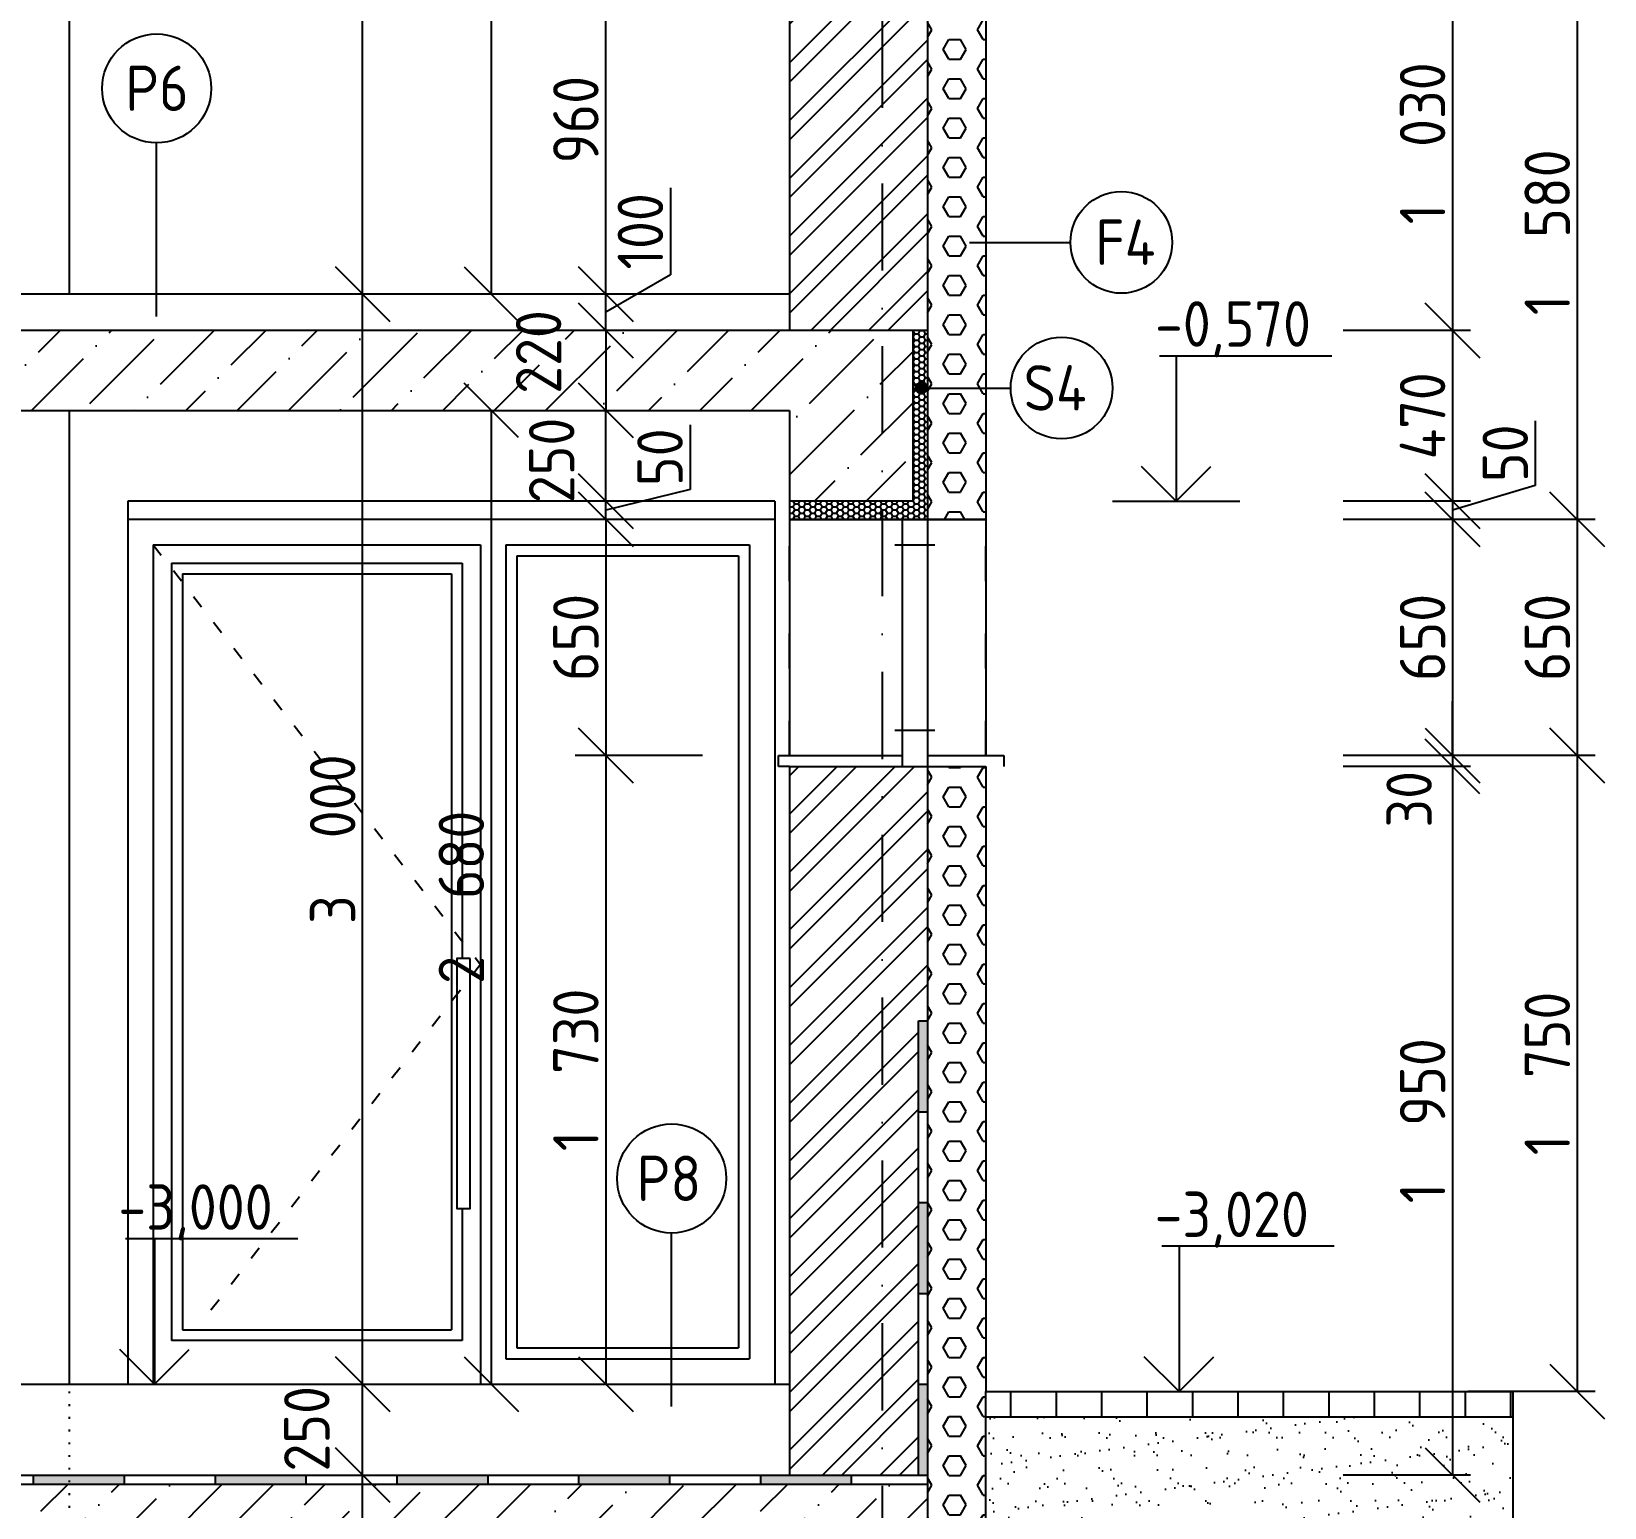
# Model space of a CAD drawing. Extents: x 3792242 to 5145247, y -1546315 to -1031918.
# Drawn here: x 4040007 to 4044334, y -1505470 to -1501407 of the extents above; entities that cross this region are included whole.
import ezdxf

# ---------------------------------------------------------------- set-up
doc = ezdxf.new("R2010")
doc.units = 0
doc.header["$MEASUREMENT"] = 0
for name, pattern in [('ACAD_ISO03W100', [30, 12, -18]), ('ACAD_ISO07W100', [3.5, 0.5, -3]), ('BODKOCIARKOVANA_3', [5.6, 3, -1.3, 0, -1.3])]:
    doc.linetypes.add(name, pattern=pattern)
doc.layers.get('0').update_dxf_attribs({"linetype": 'CONTINUOUS'})
doc.layers.get('Defpoints').update_dxf_attribs({"color": 61, "linetype": 'CONTINUOUS'})
for name, color, linetype in [('KÓTY', 4, 'CONTINUOUS'), ('MÚRY', 1, 'CONTINUOUS'), ('OKNÁ', 143, 'CONTINUOUS'), ('osi', 253, 'CONTINUOUS'), ('POZEMOK', 7, 'CONTINUOUS'), ('TENKÁ', 7, 'CONTINUOUS'), ('ŠRAFY', 82, 'CONTINUOUS'), ('šrafy-múry', 8, 'CONTINUOUS')]:
    doc.layers.add(name, color=color, linetype=linetype)
doc.styles.add('STYLE1', font='isocp.shx')
doc.dimstyles.new('STANDARD-50', dxfattribs={"dimtxt": 125, "dimasz": 150, "dimexe": 10, "dimexo": 200, "dimgap": 20, "dimtad": 1, "dimdsep": 46, "dimlunit": 6, "dimtxsty": 'STYLE1', "dimblk1": 'OBLIQUE', "dimblk2": 'OBLIQUE', "dimsah": 1, "dimcen": 2.5, "dimse1": 1, "dimse2": 1, "dimadec": 0, "dimazin": 0, "dimtfac": 1, "dimtmove": 1, "dimatfit": 3, "dimldrblk": 'OBLIQUE', "dimfxl": 1, "dimtolj": 1, "dimtzin": 0, "dimarcsym": 0})
pattern_1 = [(45, (-1113810.46, 33513.66), (-79.549513, 79.549513), []), (45, (-1113757.42, 33513.66), (-79.549513, 79.549513), [])]
pattern_2 = [(0, (-419312.956, 15630.16), (0, 54.12658774), [31.25, -62.5]), (120, (-419312.956, 15630.16), (-46.875, -27.06329387), [31.25, -62.5]), (60, (-419281.706, 15630.16), (-46.875, 27.06329387), [31.25, -62.5])]

# ---------------------------------------------------------------- blocks, each defined once
blk = doc.blocks.new('_OBLIQUE')
at = {"color": 0, "linetype": 'ByBlock'}
blk.add_line((-0.5, -0.5), (0.5, 0.5), dxfattribs=at)
blk = doc.blocks.new('*D39902')
at = {"layer": 'Defpoints', "color": 0}
for p in [(4041587, -1501170.1), (4042092, -1501170.1), (4042092, -1502130.1)]:
    blk.add_point(p, dxfattribs=at)
at = {"layer": 'KÓTY', "color": 0, "lineweight": -2, "ltscale": 0.25}
blk.add_line((4041587, -1502130.1), (4041587, -1501170.1), dxfattribs=at)
at = {"layer": 'KÓTY', "color": 0, "linetype": 'ByBlock', "lineweight": -2, "xscale": 150, "yscale": 150, "zscale": 150}
for p, rotation in [((4041587, -1501170.1), 90), ((4041587, -1502130.1), 270)]:
    blk.add_blockref('_OBLIQUE', p, dxfattribs=dict(at, rotation=rotation))
at = {"layer": 'KÓTY', "color": 0, "insert": (4041504.5, -1501650.1), "char_height": 125, "attachment_point": 5, "rotation": 90, "style": 'STYLE1'}
blk.add_mtext('\\A1;960', dxfattribs=at)
blk = doc.blocks.new('*D39904')
at = {"layer": 'Defpoints', "color": 0}
for p in [(4040918, -1499130.1), (4040918, -1499130.1), (4040918, -1502130.1)]:
    blk.add_point(p, dxfattribs=at)
at = {"layer": 'KÓTY', "color": 0, "lineweight": -2, "ltscale": 0.25}
blk.add_line((4040918, -1502130.1), (4040918, -1499130.1), dxfattribs=at)
at = {"layer": 'KÓTY', "color": 0, "linetype": 'ByBlock', "lineweight": -2, "xscale": 150, "yscale": 150, "zscale": 150}
for p, rotation in [((4040918, -1499130.1), 90), ((4040918, -1502130.1), 270)]:
    blk.add_blockref('_OBLIQUE', p, dxfattribs=dict(at, rotation=rotation))
at = {"layer": 'KÓTY', "color": 0, "insert": (4040835.5, -1500630.1), "char_height": 125, "attachment_point": 5, "rotation": 90, "style": 'STYLE1'}
blk.add_mtext('\\A1;3ﾠ000', dxfattribs=at)
blk = doc.blocks.new('*D39905')
at = {"layer": 'Defpoints', "color": 0}
for p in [(4041272, -1499450.1), (4041272, -1499450.1), (4041272, -1502130.1)]:
    blk.add_point(p, dxfattribs=at)
at = {"layer": 'KÓTY', "color": 0, "lineweight": -2, "ltscale": 0.25}
blk.add_line((4041272, -1502130.1), (4041272, -1499450.1), dxfattribs=at)
at = {"layer": 'KÓTY', "color": 0, "linetype": 'ByBlock', "lineweight": -2, "xscale": 150, "yscale": 150, "zscale": 150}
for p, rotation in [((4041272, -1499450.1), 90), ((4041272, -1502130.1), 270)]:
    blk.add_blockref('_OBLIQUE', p, dxfattribs=dict(at, rotation=rotation))
at = {"layer": 'KÓTY', "color": 0, "insert": (4041189.5, -1500790.1), "char_height": 125, "attachment_point": 5, "rotation": 90, "style": 'STYLE1'}
blk.add_mtext('\\A1;2ﾠ680', dxfattribs=at)
blk = doc.blocks.new('*D39906')
at = {"layer": 'Defpoints', "color": 0}
for p in [(4041587, -1502700.1), (4042092, -1502700.1), (4042092, -1502750.1)]:
    blk.add_point(p, dxfattribs=at)
at = {"layer": 'KÓTY', "color": 0, "lineweight": -2, "ltscale": 0.25}
for p, q in [((4041818.5, -1502490.2), (4041818.5, -1502667.8)), ((4041818.5, -1502667.8), (4041587, -1502725.1)), ((4041587, -1502750.1), (4041587, -1502700.1))]:
    blk.add_line(p, q, dxfattribs=at)
at = {"layer": 'KÓTY', "color": 0, "linetype": 'ByBlock', "lineweight": -2, "xscale": 150, "yscale": 150, "zscale": 150}
for p, rotation in [((4041587, -1502700.1), 90), ((4041587, -1502750.1), 270)]:
    blk.add_blockref('_OBLIQUE', p, dxfattribs=dict(at, rotation=rotation))
at = {"layer": 'KÓTY', "color": 0, "insert": (4041736, -1502579), "char_height": 125, "attachment_point": 5, "rotation": 90, "style": 'STYLE1'}
blk.add_mtext('\\A1;50', dxfattribs=at)
blk = doc.blocks.new('*D39907')
at = {"layer": 'Defpoints', "color": 0}
for p in [(4041587, -1502450.1), (4042092, -1502450.1), (4042092, -1502700.1)]:
    blk.add_point(p, dxfattribs=at)
at = {"layer": 'KÓTY', "color": 0, "lineweight": -2, "ltscale": 0.25}
blk.add_line((4041587, -1502700.1), (4041587, -1502450.1), dxfattribs=at)
at = {"layer": 'KÓTY', "color": 0, "linetype": 'ByBlock', "lineweight": -2, "xscale": 150, "yscale": 150, "zscale": 150}
for p, rotation in [((4041587, -1502450.1), 90), ((4041587, -1502700.1), 270)]:
    blk.add_blockref('_OBLIQUE', p, dxfattribs=dict(at, rotation=rotation))
at = {"layer": 'KÓTY', "color": 0, "insert": (4041438, -1502587.8), "char_height": 125, "attachment_point": 5, "rotation": 90, "style": 'STYLE1'}
blk.add_mtext('\\A1;250', dxfattribs=at)
blk = doc.blocks.new('*D39910')
at = {"layer": 'Defpoints', "color": 0}
for p in [(4040918, -1502130.1), (4040918, -1502130.1), (4040918, -1505130.1)]:
    blk.add_point(p, dxfattribs=at)
at = {"layer": 'KÓTY', "color": 0, "lineweight": -2, "ltscale": 0.25}
blk.add_line((4040918, -1505130.1), (4040918, -1502130.1), dxfattribs=at)
at = {"layer": 'KÓTY', "color": 0, "linetype": 'ByBlock', "lineweight": -2, "xscale": 150, "yscale": 150, "zscale": 150}
for p, rotation in [((4040918, -1502130.1), 90), ((4040918, -1505130.1), 270)]:
    blk.add_blockref('_OBLIQUE', p, dxfattribs=dict(at, rotation=rotation))
at = {"layer": 'KÓTY', "color": 0, "insert": (4040835.5, -1503630.1), "char_height": 125, "attachment_point": 5, "rotation": 90, "style": 'STYLE1'}
blk.add_mtext('\\A1;3ﾠ000', dxfattribs=at)
blk = doc.blocks.new('*D39911')
at = {"layer": 'Defpoints', "color": 0}
for p in [(4041272, -1502450.1), (4041272, -1502450.1), (4041272, -1505130.1)]:
    blk.add_point(p, dxfattribs=at)
at = {"layer": 'KÓTY', "color": 0, "lineweight": -2, "ltscale": 0.25}
blk.add_line((4041272, -1505130.1), (4041272, -1502450.1), dxfattribs=at)
at = {"layer": 'KÓTY', "color": 0, "linetype": 'ByBlock', "lineweight": -2, "xscale": 150, "yscale": 150, "zscale": 150}
for p, rotation in [((4041272, -1502450.1), 90), ((4041272, -1505130.1), 270)]:
    blk.add_blockref('_OBLIQUE', p, dxfattribs=dict(at, rotation=rotation))
at = {"layer": 'KÓTY', "color": 0, "insert": (4041189.5, -1503790.1), "char_height": 125, "attachment_point": 5, "rotation": 90, "style": 'STYLE1'}
blk.add_mtext('\\A1;2ﾠ680', dxfattribs=at)
blk = doc.blocks.new('*D39914')
at = {"layer": 'Defpoints', "color": 0}
for p in [(4041587, -1502130.1), (4042092, -1502130.1), (4042092, -1502230.1)]:
    blk.add_point(p, dxfattribs=at)
at = {"layer": 'KÓTY', "color": 0, "lineweight": -2, "ltscale": 0.25}
for p, q in [((4041764.5, -1501837.2), (4041764.5, -1502077.3)), ((4041764.5, -1502077.3), (4041587, -1502180.1)), ((4041587, -1502230.1), (4041587, -1502130.1))]:
    blk.add_line(p, q, dxfattribs=at)
at = {"layer": 'KÓTY', "color": 0, "linetype": 'ByBlock', "lineweight": -2, "xscale": 150, "yscale": 150, "zscale": 150}
for p, rotation in [((4041587, -1502130.1), 90), ((4041587, -1502230.1), 270)]:
    blk.add_blockref('_OBLIQUE', p, dxfattribs=dict(at, rotation=rotation))
at = {"layer": 'KÓTY', "color": 0, "insert": (4041682, -1501957.3), "char_height": 125, "attachment_point": 5, "rotation": 90, "style": 'STYLE1'}
blk.add_mtext('\\A1;100', dxfattribs=at)
blk = doc.blocks.new('*D39915')
at = {"layer": 'Defpoints', "color": 0}
for p in [(4042092, -1502230.1), (4041587, -1502450.1), (4042092, -1502450.1)]:
    blk.add_point(p, dxfattribs=at)
at = {"layer": 'KÓTY', "color": 0, "lineweight": -2, "ltscale": 0.25}
blk.add_line((4041587, -1502230.1), (4041587, -1502450.1), dxfattribs=at)
at = {"layer": 'KÓTY', "color": 0, "linetype": 'ByBlock', "lineweight": -2, "xscale": 150, "yscale": 150, "zscale": 150}
for p, rotation in [((4041587, -1502230.1), 90), ((4041587, -1502450.1), 270)]:
    blk.add_blockref('_OBLIQUE', p, dxfattribs=dict(at, rotation=rotation))
at = {"layer": 'KÓTY', "color": 0, "insert": (4041402, -1502289.4), "char_height": 125, "attachment_point": 5, "rotation": 90, "style": 'STYLE1'}
blk.add_mtext('\\A1;220', dxfattribs=at)
blk = doc.blocks.new('*D39918')
at = {"layer": 'Defpoints', "color": 0}
for p in [(4040918, -1505380.1), (4040918, -1505380.1), (4040918, -1505580.1)]:
    blk.add_point(p, dxfattribs=at)
at = {"layer": 'KÓTY', "color": 0, "lineweight": -2, "ltscale": 0.25}
blk.add_line((4040918, -1505580.1), (4040918, -1505380.1), dxfattribs=at)
at = {"layer": 'KÓTY', "color": 0, "linetype": 'ByBlock', "lineweight": -2, "xscale": 150, "yscale": 150, "zscale": 150}
for p, rotation in [((4040918, -1505380.1), 90), ((4040918, -1505580.1), 270)]:
    blk.add_blockref('_OBLIQUE', p, dxfattribs=dict(at, rotation=rotation))
at = {"layer": 'KÓTY', "color": 0, "insert": (4040812, -1505716.8), "char_height": 125, "attachment_point": 5, "rotation": 90, "style": 'STYLE1'}
blk.add_mtext('\\A1;200', dxfattribs=at)
blk = doc.blocks.new('*D39919')
at = {"layer": 'Defpoints', "color": 0}
for p in [(4040918, -1505130.1), (4040918, -1505130.1), (4040918, -1505380.1)]:
    blk.add_point(p, dxfattribs=at)
at = {"layer": 'KÓTY', "color": 0, "lineweight": -2, "ltscale": 0.25}
blk.add_line((4040918, -1505380.1), (4040918, -1505130.1), dxfattribs=at)
at = {"layer": 'KÓTY', "color": 0, "linetype": 'ByBlock', "lineweight": -2, "xscale": 150, "yscale": 150, "zscale": 150}
for p, rotation in [((4040918, -1505130.1), 90), ((4040918, -1505380.1), 270)]:
    blk.add_blockref('_OBLIQUE', p, dxfattribs=dict(at, rotation=rotation))
at = {"layer": 'KÓTY', "color": 0, "insert": (4040764.5, -1505252.8), "char_height": 125, "attachment_point": 5, "rotation": 90, "style": 'STYLE1'}
blk.add_mtext('\\A1;250', dxfattribs=at)
blk = doc.blocks.new('*D45310')
at = {"layer": 'Defpoints', "color": 0}
for p in [(4042092, -1503400.1), (4041587, -1505130.1), (4042092, -1505130.1)]:
    blk.add_point(p, dxfattribs=at)
at = {"layer": 'KÓTY', "color": 0, "lineweight": -2, "ltscale": 0.25}
blk.add_line((4041587, -1503400.1), (4041587, -1505130.1), dxfattribs=at)
at = {"layer": 'KÓTY', "color": 0, "linetype": 'ByBlock', "lineweight": -2, "xscale": 150, "yscale": 150, "zscale": 150}
for p, rotation in [((4041587, -1503400.1), 90), ((4041587, -1505130.1), 270)]:
    blk.add_blockref('_OBLIQUE', p, dxfattribs=dict(at, rotation=rotation))
at = {"layer": 'KÓTY', "color": 0, "insert": (4041504.5, -1504265.1), "char_height": 125, "attachment_point": 5, "rotation": 90, "style": 'STYLE1'}
blk.add_mtext('\\A1;1ﾠ730', dxfattribs=at)
blk = doc.blocks.new('*D45311')
at = {"layer": 'Defpoints', "color": 0}
for p in [(4042092, -1502750.1), (4041587, -1503400.1), (4042092, -1503400.1)]:
    blk.add_point(p, dxfattribs=at)
at = {"layer": 'KÓTY', "color": 0, "lineweight": -2, "ltscale": 0.25}
blk.add_line((4041587, -1502750.1), (4041587, -1503400.1), dxfattribs=at)
at = {"layer": 'KÓTY', "color": 0, "linetype": 'ByBlock', "lineweight": -2, "xscale": 150, "yscale": 150, "zscale": 150}
for p, rotation in [((4041587, -1502750.1), 90), ((4041587, -1503400.1), 270)]:
    blk.add_blockref('_OBLIQUE', p, dxfattribs=dict(at, rotation=rotation))
at = {"layer": 'KÓTY', "color": 0, "insert": (4041504.5, -1503075.1), "char_height": 125, "attachment_point": 5, "rotation": 90, "style": 'STYLE1'}
blk.add_mtext('\\A1;650', dxfattribs=at)
blk = doc.blocks.new('*D50016')
at = {"layer": 'Defpoints', "color": 0}
for p in [(4041196, -1501200.1), (4041196, -1502230.1), (4043916, -1502230.1)]:
    blk.add_point(p, dxfattribs=at)
at = {"layer": 'KÓTY', "color": 0, "lineweight": -2, "ltscale": 0.25}
blk.add_line((4043916, -1501200.1), (4043916, -1502230.1), dxfattribs=at)
at = {"layer": 'KÓTY', "color": 0, "linetype": 'ByBlock', "lineweight": -2, "xscale": 150, "yscale": 150, "zscale": 150}
for p, rotation in [((4043916, -1501200.1), 90), ((4043916, -1502230.1), 270)]:
    blk.add_blockref('_OBLIQUE', p, dxfattribs=dict(at, rotation=rotation))
at = {"layer": 'KÓTY', "color": 0, "insert": (4043833.5, -1501715.1), "char_height": 125, "attachment_point": 5, "rotation": 90, "style": 'STYLE1'}
blk.add_mtext('\\A1;1ﾠ030', dxfattribs=at)
blk = doc.blocks.new('*D50027')
at = {"layer": 'Defpoints', "color": 0}
for p in [(4042092, -1502230.1), (4042092, -1502700.1), (4043916, -1502700.1)]:
    blk.add_point(p, dxfattribs=at)
at = {"layer": 'KÓTY', "color": 0, "lineweight": -2, "ltscale": 0.25}
blk.add_line((4043916, -1502230.1), (4043916, -1502700.1), dxfattribs=at)
at = {"layer": 'KÓTY', "color": 0, "linetype": 'ByBlock', "lineweight": -2, "xscale": 150, "yscale": 150, "zscale": 150}
for p, rotation in [((4043916, -1502230.1), 90), ((4043916, -1502700.1), 270)]:
    blk.add_blockref('_OBLIQUE', p, dxfattribs=dict(at, rotation=rotation))
at = {"layer": 'KÓTY', "color": 0, "insert": (4043833.5, -1502465.1), "char_height": 125, "attachment_point": 5, "rotation": 90, "style": 'STYLE1'}
blk.add_mtext('\\A1;470', dxfattribs=at)
blk = doc.blocks.new('*D50029')
at = {"layer": 'Defpoints', "color": 0}
for p in [(4042472, -1501170.1), (4042632, -1502750.1), (4044259, -1502750.1)]:
    blk.add_point(p, dxfattribs=at)
at = {"layer": 'KÓTY', "color": 0, "lineweight": -2, "ltscale": 0.25}
blk.add_line((4044259, -1501170.1), (4044259, -1502750.1), dxfattribs=at)
at = {"layer": 'KÓTY', "color": 0, "linetype": 'ByBlock', "lineweight": -2, "xscale": 150, "yscale": 150, "zscale": 150}
for p, rotation in [((4044259, -1501170.1), 90), ((4044259, -1502750.1), 270)]:
    blk.add_blockref('_OBLIQUE', p, dxfattribs=dict(at, rotation=rotation))
at = {"layer": 'KÓTY', "color": 0, "insert": (4044176.5, -1501960.1), "char_height": 125, "attachment_point": 5, "rotation": 90, "style": 'STYLE1'}
blk.add_mtext('\\A1;1ﾠ580', dxfattribs=at)
blk = doc.blocks.new('*D50030')
at = {"layer": 'Defpoints', "color": 0}
for p in [(4042432, -1502700.1), (4042432, -1502750.1), (4043916, -1502750.1)]:
    blk.add_point(p, dxfattribs=at)
at = {"layer": 'KÓTY', "color": 0, "lineweight": -2, "ltscale": 0.25}
for p, q in [((4044143.5, -1502479.3), (4044143.5, -1502656.9)), ((4044143.5, -1502656.9), (4043916, -1502725.1)), ((4043916, -1502700.1), (4043916, -1502750.1))]:
    blk.add_line(p, q, dxfattribs=at)
at = {"layer": 'KÓTY', "color": 0, "linetype": 'ByBlock', "lineweight": -2, "xscale": 150, "yscale": 150, "zscale": 150}
for p, rotation in [((4043916, -1502700.1), 90), ((4043916, -1502750.1), 270)]:
    blk.add_blockref('_OBLIQUE', p, dxfattribs=dict(at, rotation=rotation))
at = {"layer": 'KÓTY', "color": 0, "insert": (4044061, -1502568.1), "char_height": 125, "attachment_point": 5, "rotation": 90, "style": 'STYLE1'}
blk.add_mtext('\\A1;50', dxfattribs=at)
blk = doc.blocks.new('*D50031')
at = {"layer": 'Defpoints', "color": 0}
for p in [(4042632, -1502750.1), (4042632, -1503400.1), (4044259, -1503400.1)]:
    blk.add_point(p, dxfattribs=at)
at = {"layer": 'KÓTY', "color": 0, "lineweight": -2, "ltscale": 0.25}
blk.add_line((4044259, -1502750.1), (4044259, -1503400.1), dxfattribs=at)
at = {"layer": 'KÓTY', "color": 0, "linetype": 'ByBlock', "lineweight": -2, "xscale": 150, "yscale": 150, "zscale": 150}
for p, rotation in [((4044259, -1502750.1), 90), ((4044259, -1503400.1), 270)]:
    blk.add_blockref('_OBLIQUE', p, dxfattribs=dict(at, rotation=rotation))
at = {"layer": 'KÓTY', "color": 0, "insert": (4044176.5, -1503075.1), "char_height": 125, "attachment_point": 5, "rotation": 90, "style": 'STYLE1'}
blk.add_mtext('\\A1;650', dxfattribs=at)
blk = doc.blocks.new('*D50032')
at = {"layer": 'Defpoints', "color": 0}
for p in [(4042632, -1503400.1), (4042632, -1505150.1), (4044259, -1505150.1)]:
    blk.add_point(p, dxfattribs=at)
at = {"layer": 'KÓTY', "color": 0, "lineweight": -2, "ltscale": 0.25}
blk.add_line((4044259, -1503400.1), (4044259, -1505150.1), dxfattribs=at)
at = {"layer": 'KÓTY', "color": 0, "linetype": 'ByBlock', "lineweight": -2, "xscale": 150, "yscale": 150, "zscale": 150}
for p, rotation in [((4044259, -1503400.1), 90), ((4044259, -1505150.1), 270)]:
    blk.add_blockref('_OBLIQUE', p, dxfattribs=dict(at, rotation=rotation))
at = {"layer": 'KÓTY', "color": 0, "insert": (4044176.5, -1504275.1), "char_height": 125, "attachment_point": 5, "rotation": 90, "style": 'STYLE1'}
blk.add_mtext('\\A1;1ﾠ750', dxfattribs=at)
blk = doc.blocks.new('*D50033')
at = {"layer": 'Defpoints', "color": 0}
for p in [(4042402, -1502750.1), (4042402, -1503400.1), (4043916, -1503400.1)]:
    blk.add_point(p, dxfattribs=at)
at = {"layer": 'KÓTY', "color": 0, "lineweight": -2, "ltscale": 0.25}
blk.add_line((4043916, -1502750.1), (4043916, -1503400.1), dxfattribs=at)
at = {"layer": 'KÓTY', "color": 0, "linetype": 'ByBlock', "lineweight": -2, "xscale": 150, "yscale": 150, "zscale": 150}
for p, rotation in [((4043916, -1502750.1), 90), ((4043916, -1503400.1), 270)]:
    blk.add_blockref('_OBLIQUE', p, dxfattribs=dict(at, rotation=rotation))
at = {"layer": 'KÓTY', "color": 0, "insert": (4043833.5, -1503075.1), "char_height": 125, "attachment_point": 5, "rotation": 90, "style": 'STYLE1'}
blk.add_mtext('\\A1;650', dxfattribs=at)
blk = doc.blocks.new('*D50034')
at = {"layer": 'Defpoints', "color": 0}
for p in [(4042402, -1503400.1), (4042402, -1503430.1), (4043916, -1503430.1)]:
    blk.add_point(p, dxfattribs=at)
at = {"layer": 'KÓTY', "color": 0, "lineweight": -2, "ltscale": 0.25}
for p, q in [((4043916, -1503400.1), (4043916, -1503250.1)), ((4043916, -1503400.1), (4043916, -1503430.1)), ((4043916, -1503430.1), (4043916, -1503580.1))]:
    blk.add_line(p, q, dxfattribs=at)
at = {"layer": 'KÓTY', "color": 0, "linetype": 'ByBlock', "lineweight": -2, "xscale": 150, "yscale": 150, "zscale": 150}
for p, rotation in [((4043916, -1503400.1), 270), ((4043916, -1503430.1), 90)]:
    blk.add_blockref('_OBLIQUE', p, dxfattribs=dict(at, rotation=rotation))
at = {"layer": 'KÓTY', "color": 0, "insert": (4043796.5, -1503520.3), "char_height": 125, "attachment_point": 5, "rotation": 90, "style": 'STYLE1'}
blk.add_mtext('\\A1;30', dxfattribs=at)
blk = doc.blocks.new('*D50035')
at = {"layer": 'Defpoints', "color": 0}
for p in [(4042329, -1503430.1), (4042329, -1505380.1), (4043916, -1505380.1)]:
    blk.add_point(p, dxfattribs=at)
at = {"layer": 'KÓTY', "color": 0, "lineweight": -2, "ltscale": 0.25}
blk.add_line((4043916, -1503430.1), (4043916, -1505380.1), dxfattribs=at)
at = {"layer": 'KÓTY', "color": 0, "linetype": 'ByBlock', "lineweight": -2, "xscale": 150, "yscale": 150, "zscale": 150}
for p, rotation in [((4043916, -1503430.1), 90), ((4043916, -1505380.1), 270)]:
    blk.add_blockref('_OBLIQUE', p, dxfattribs=dict(at, rotation=rotation))
at = {"layer": 'KÓTY', "color": 0, "insert": (4043833.5, -1504405.1), "char_height": 125, "attachment_point": 5, "rotation": 90, "style": 'STYLE1'}
blk.add_mtext('\\A1;1ﾠ950', dxfattribs=at)

msp = doc.modelspace()

# ---------------------------------------------------------------- hatches: boundary and pattern name
at = {"layer": 'TENKÁ'}
h = msp.add_hatch(color=256, dxfattribs=at)
h.dxf.hatch_style = 1
h.paths.add_polyline_path([(4042454.544, -1502373.514, -2.41421356), (4042439.544, -1502388.514, -0.41421356)])
at = {"layer": 'TENKÁ', "ltscale": 0.25}
for points in [[(4042447.044, -1504130.108), (4042447.044, -1504380.108), (4042472.044, -1504380.108), (4042472.044, -1504130.108)], [(4042447.044, -1504630.108), (4042447.044, -1504880.108), (4042472.044, -1504880.108), (4042472.044, -1504630.108)], [(4042447.044, -1505130.108), (4042447.044, -1505380.108), (4042472.044, -1505380.108), (4042472.044, -1505130.108)], [(4040262.044, -1505380.108), (4040012.044, -1505380.108), (4040012.044, -1505405.108), (4040262.044, -1505405.108)], [(4040762.044, -1505380.108), (4040512.044, -1505380.108), (4040512.044, -1505405.108), (4040762.044, -1505405.108)], [(4041262.044, -1505380.108), (4041012.044, -1505380.108), (4041012.044, -1505405.108), (4041262.044, -1505405.108)], [(4041762.044, -1505380.108), (4041512.044, -1505380.108), (4041512.044, -1505405.108), (4041762.044, -1505405.108)], [(4042262.044, -1505380.108), (4042012.044, -1505380.108), (4042012.044, -1505405.108), (4042262.044, -1505405.108)]]:
    msp.add_hatch(color=256, dxfattribs=at).paths.add_polyline_path(points)
at = {"layer": 'ŠRAFY'}
h = msp.add_hatch(dxfattribs=at)
h.set_pattern_fill('ANSI32', color=256, scale=300)
h.set_pattern_definition(pattern_1)
h.paths.add_polyline_path([(4042472.044, -1502230.108), (4042472.044, -1501200.108), (4042092.044, -1501200.108), (4042092.044, -1502130.108), (4042092.044, -1502230.108)])
h = msp.add_hatch(dxfattribs=at)
h.set_pattern_fill('HEX', color=256, scale=250)
h.set_pattern_definition(pattern_2)
h.paths.add_polyline_path([(4042632.044, -1502750.108), (4042632.044, -1501200.108), (4042472.044, -1501200.108), (4042472.044, -1502750.108)])
h = msp.add_hatch(dxfattribs=at)
h.set_pattern_fill('HONEY', color=256, scale=80, angle=180)
h.set_pattern_definition([(0, (-401223.456, -2369.838), (15, 8.660254038), [10, -20]), (120, (-401223.456, -2369.838), (-15, 8.660254038), [10, -20]), (60, (-401223.456, -2369.838), (9e-15, 17.320508076), [-20, 10])])
h.paths.add_polyline_path([(4042432.044, -1502230.108), (4042432.044, -1502700.108), (4042092.044, -1502700.108), (4042092.044, -1502750.108), (4042402.044, -1502750.108), (4042472.044, -1502750.108), (4042472.044, -1502230.108)])
h = msp.add_hatch(dxfattribs=at)
h.set_pattern_fill('ANSI32', color=256, scale=300)
h.set_pattern_definition(pattern_1)
h.paths.add_polyline_path([(4042447.044, -1504130.108), (4042472.044, -1504130.108), (4042472.044, -1503430.108), (4042092.044, -1503430.108), (4042092.044, -1505130.108), (4042092.044, -1505380.108), (4042447.044, -1505380.108)])
h = msp.add_hatch(dxfattribs=at)
h.set_pattern_fill('HEX', color=256, scale=250)
h.set_pattern_definition(pattern_2)
h.paths.add_polyline_path([(4042632.044, -1505580.108), (4042632.044, -1505550.108), (4042632.044, -1505220.108), (4042632.044, -1505150.108), (4042632.044, -1503430.108), (4042472.044, -1503430.108), (4042472.044, -1504130.108), (4042472.044, -1504380.108), (4042472.044, -1504630.108), (4042472.044, -1504880.108), (4042472.044, -1505130.108), (4042472.044, -1505380.108), (4042472.044, -1505405.108), (4042472.044, -1505580.108)])
at = {"layer": 'ŠRAFY', "ltscale": 0.25}
h = msp.add_hatch(dxfattribs=at)
h.set_pattern_fill('ANSI31', color=256, scale=1000, angle=45)
h.set_pattern_definition([(90, (248201.08, 734.66), (-125, 8e-15), [])])
h.paths.add_polyline_path([(4044082.044, -1505150.108), (4042632.044, -1505150.108), (4042632.044, -1505220.108), (4044082.044, -1505220.108)])
h = msp.add_hatch(dxfattribs=at)
h.set_pattern_fill('AR-SAND', color=256, scale=50)
h.set_pattern_definition([(37.5, (127854.08, 734.66), (-3.1496679, 96.3411885), [0, -76, 0, -85, 0, -81.25]), (7.5, (127854.08, 734.66), (88.4888353, 141.1073033), [0, -41, 0, -68.5, 0, -26.25]), (327.5, (127792.58, 734.66), (155.7070931, 0.2829527), [0, -25, 0, -90, 0, -117.5]), (317.5, (127792.58, 734.66), (150.3063302, 43.8837782), [0, -12.5, 0, -59, 0, -67.5])])
h.paths.add_polyline_path([(4044082.044, -1505220.108), (4042632.044, -1505220.108), (4042632.044, -1505550.108), (4043441.868, -1505550.108), (4044082.044, -1505550.108)])
at = {"layer": 'šrafy-múry'}
h = msp.add_hatch(dxfattribs=at)
h.set_pattern_fill('ANSI36', color=253, scale=800, angle=360)
h.set_pattern_definition([(45, (186453.04, 33563.66), (53.0330086, 194.4543648), [250, -50, 0, -50])])
h.paths.add_polyline_path([(4038112.044, -1502700.108), (4038312.044, -1502700.108), (4038312.044, -1502450.108), (4042092.044, -1502450.108), (4042092.044, -1502700.108), (4042432.044, -1502700.108), (4042432.044, -1502230.108), (4038112.044, -1502230.108)])
h.paths.add_polyline_path([(4041277.044, -1502433.157), (4041277.044, -1502145.559), (4041527.044, -1502145.559), (4041527.044, -1502433.157)], flags=9)
h = msp.add_hatch(dxfattribs=at)
h.set_pattern_fill('ANSI36', color=253, scale=800, angle=360)
h.set_pattern_definition([(45, (73093.04, 33113.66), (53.0330086, 194.4543648), [250, -50, 0, -50])])
h.paths.add_polyline_path([(4035512.044, -1505405.108), (4035512.044, -1505580.108), (4042472.044, -1505580.108), (4042472.044, -1505405.108)])

# ---------------------------------------------------------------- linework, layer by layer
at = {"layer": 'Defpoints', "color": 151, "linetype": 'ACAD_ISO07W100', "ltscale": 10}
msp.add_line((4040112.044, -1506730.108), (4040112.044, -1505130.108), dxfattribs=at)
at = {"layer": 'Defpoints'}
msp.add_line((4044082.044, -1505150.108), (4044082.044, -1508364.838), dxfattribs=at)
at = {"layer": 'KÓTY', "ltscale": 0.25}
for p, q in [((4043964.946, -1502230.108), (4043614.946, -1502230.108)), ((4041852.446, -1502700.108), (4041502.446, -1502700.108)), ((4042980.544, -1502700.108), (4043330.544, -1502700.108)), ((4043964.946, -1502700.108), (4043614.946, -1502700.108)), ((4041852.446, -1502750.108), (4041502.446, -1502750.108)), ((4043964.946, -1502750.108), (4043614.946, -1502750.108)), ((4044307.946, -1502750.108), (4043957.946, -1502750.108)), ((4041852.446, -1503400.108), (4041502.446, -1503400.108)), ((4043964.946, -1503400.108), (4043614.946, -1503400.108)), ((4044307.946, -1503400.108), (4043957.946, -1503400.108)), ((4043964.946, -1503430.108), (4043614.946, -1503430.108)), ((4044307.946, -1505150.108), (4043957.946, -1505150.108)), ((4043964.946, -1505380.108), (4043614.946, -1505380.108))]:
    msp.add_line(p, q, dxfattribs=at)
at = {"layer": 'MÚRY'}
for p, q in [((4042092.044, -1501200.108), (4042092.044, -1502130.108)), ((4042632.044, -1501200.108), (4042632.044, -1502750.108)), ((4042092.044, -1502130.108), (4038312.044, -1502130.108)), ((4038312.044, -1502450.108), (4042092.044, -1502450.108)), ((4042092.044, -1502450.108), (4042092.044, -1502750.108)), ((4042632.044, -1502750.108), (4042092.044, -1502750.108)), ((4042092.044, -1502750.108), (4042632.044, -1502750.108)), ((4042092.044, -1503430.108), (4042092.044, -1505130.108)), ((4042092.044, -1503430.108), (4042632.044, -1503430.108)), ((4042632.044, -1503430.108), (4042632.044, -1505150.108)), ((4038312.044, -1505130.108), (4042092.044, -1505130.108)), ((4042632.044, -1505150.108), (4044082.044, -1505150.108)), ((4042632.044, -1505150.108), (4044082.044, -1505150.108))]:
    msp.add_line(p, q, dxfattribs=at)
at = {"layer": 'OKNÁ', "ltscale": 0.25}
for p, q in [((4040351.346, -1502191.676), (4040351.346, -1501714)), ((4042587.544, -1501987.819), (4042864.905, -1501987.819)), ((4042454.544, -1502388.514), (4042700.544, -1502388.514)), ((4042402.044, -1502750.108), (4042402.044, -1503400.108)), ((4042402.044, -1502750.108), (4042402.044, -1503430.108)), ((4042472.044, -1502750.108), (4042472.044, -1503400.108)), ((4042472.044, -1502750.108), (4042472.044, -1503430.108)), ((4042382.044, -1502820.108), (4042492.044, -1502820.108)), ((4042382.044, -1502820.108), (4042492.044, -1502820.108)), ((4042382.044, -1502820.108), (4042492.044, -1502820.108)), ((4042382.044, -1503330.108), (4042492.044, -1503330.108)), ((4041767.891, -1505191.676), (4041767.891, -1504714))]:
    msp.add_line(p, q, dxfattribs=at)
at = {"layer": 'OKNÁ', "linetype": 'ACAD_ISO03W100', "ltscale": 3}
for p, q in [((4040342.044, -1502820.108), (4041242.044, -1503975.108)), ((4041242.044, -1503975.108), (4040473.457, -1504961.461))]:
    msp.add_line(p, q, dxfattribs=at)
at = {"layer": 'OKNÁ'}
for p, q in [((4041342.044, -1502850.108), (4041952.044, -1502850.108)), ((4041342.044, -1502850.108), (4041342.044, -1505030.108)), ((4041952.044, -1502850.108), (4041952.044, -1505030.108)), ((4040422.044, -1502900.108), (4040422.044, -1504980.108)), ((4040422.044, -1502900.108), (4041162.044, -1502900.108)), ((4041162.044, -1502900.108), (4041162.044, -1504980.108)), ((4040422.044, -1504980.108), (4041032.044, -1504980.108)), ((4040422.044, -1504980.108), (4041162.044, -1504980.108)), ((4040472.044, -1504980.108), (4041082.044, -1504980.108)), ((4041342.044, -1505030.108), (4041952.044, -1505030.108))]:
    msp.add_line(p, q, dxfattribs=at)
at = {"layer": 'OKNÁ', "ltscale": 0.25}
for centre, radius in [((4040351.346, -1501564), 150), ((4043004.905, -1501987.819), 140), ((4042840.544, -1502388.514), 140), ((4041767.891, -1504564), 150)]:
    msp.add_circle(centre, radius, dxfattribs=at)
at = {"layer": 'osi', "linetype": 'BODKOCIARKOVANA_3', "ltscale": 80}
msp.add_line((4042347.044, -1487486.244), (4042347.044, -1507826.838), dxfattribs=at)
at = {"layer": 'POZEMOK'}
for p, q in [((4040272.044, -1502700.108), (4040272.044, -1505130.108)), ((4042052.044, -1502700.108), (4040272.044, -1502700.108)), ((4042052.044, -1502700.108), (4042052.044, -1505130.108)), ((4042052.044, -1502750.108), (4040272.044, -1502750.108)), ((4040342.044, -1502820.108), (4041242.044, -1502820.108)), ((4040342.044, -1502820.108), (4040342.044, -1505130.108)), ((4041242.044, -1502820.108), (4041242.044, -1505130.108)), ((4041312.044, -1502820.108), (4041982.044, -1502820.108)), ((4041312.044, -1502820.108), (4041312.044, -1505060.108)), ((4041982.044, -1502820.108), (4041982.044, -1505060.108)), ((4040392.044, -1502870.108), (4041192.044, -1502870.108)), ((4040392.044, -1502870.108), (4040392.044, -1505010.108)), ((4041192.044, -1502870.108), (4041192.044, -1503958.555)), ((4041192.044, -1504646.422), (4041192.044, -1505010.108)), ((4041192.044, -1505010.108), (4040392.044, -1505010.108)), ((4041312.044, -1505060.108), (4041982.044, -1505060.108))]:
    msp.add_line(p, q, dxfattribs=at)
msp.add_lwpolyline([(4041213.333, -1503958.555), (4041177.518, -1503958.555), (4041177.518, -1504646.422), (4041213.333, -1504646.422)], close=True, dxfattribs=at)
at = {"layer": 'TENKÁ'}
for p, q in [((4040112.044, -1502130.108), (4040112.044, -1499450.108)), ((4042472.044, -1501200.108), (4042472.044, -1502750.108)), ((4042092.044, -1502130.108), (4042092.044, -1502230.108)), ((4042472.044, -1502230.108), (4038112.044, -1502230.108)), ((4042432.044, -1502700.108), (4042432.044, -1502230.108)), ((4040112.044, -1505130.108), (4040112.044, -1502450.108)), ((4042432.044, -1502700.108), (4042092.044, -1502700.108)), ((4042092.044, -1502750.108), (4042092.044, -1503400.108)), ((4042632.044, -1502750.108), (4042632.044, -1503400.108)), ((4042062.044, -1503400.108), (4042402.044, -1503400.108)), ((4042062.044, -1503430.108), (4042062.044, -1503400.108)), ((4042472.044, -1503400.108), (4042472.044, -1506730.108)), ((4042472.044, -1503400.108), (4042682.044, -1503400.108)), ((4042682.044, -1503400.108), (4042682.044, -1503430.108)), ((4042092.044, -1503430.108), (4042062.044, -1503430.108)), ((4042447.044, -1505380.108), (4042447.044, -1504130.108)), ((4042092.044, -1505130.108), (4042092.044, -1505380.108)), ((4042632.044, -1505580.108), (4042632.044, -1505150.108)), ((4042632.044, -1505220.108), (4044082.044, -1505220.108)), ((4035512.044, -1505380.108), (4042452.044, -1505380.108))]:
    msp.add_line(p, q, dxfattribs=at)
at = {"layer": 'TENKÁ', "linetype": 'ByBlock', "ltscale": 0.25}
for p, q in [((4043109.739, -1502300.108), (4043583.637, -1502300.108)), ((4043155.544, -1502300.108), (4043155.544, -1502700.108)), ((4043155.544, -1502700.108), (4043060.084, -1502604.649)), ((4043155.544, -1502700.108), (4043251.003, -1502604.649)), ((4043155.544, -1502700.108), (4043251.003, -1502604.649)), ((4040739.544, -1504730.108), (4040265.645, -1504730.108)), ((4040345.239, -1504730.108), (4040345.239, -1505130.108)), ((4043589.886, -1504750.108), (4043115.987, -1504750.108)), ((4043163.581, -1504750.108), (4043163.581, -1505150.108)), ((4040345.239, -1505130.108), (4040249.779, -1505034.649)), ((4040345.239, -1505130.108), (4040440.698, -1505034.649)), ((4043163.581, -1505150.108), (4043068.122, -1505054.649)), ((4043163.581, -1505150.108), (4043259.04, -1505054.649))]:
    msp.add_line(p, q, dxfattribs=at)
at = {"layer": 'TENKÁ', "linetype": 'ACAD_ISO03W100', "ltscale": 8}
for p, q in [((4042092.044, -1503400.108), (4042092.044, -1502750.108)), ((4042632.044, -1503400.108), (4042632.044, -1502750.108))]:
    msp.add_line(p, q, dxfattribs=at)
at = {"layer": 'TENKÁ', "ltscale": 0.25}
for p, q in [((4042447.044, -1504130.108), (4042472.044, -1504130.108)), ((4042447.044, -1504380.108), (4042472.044, -1504380.108)), ((4042447.044, -1504630.108), (4042472.044, -1504630.108)), ((4042447.044, -1504880.108), (4042472.044, -1504880.108)), ((4042447.044, -1505130.108), (4042472.044, -1505130.108)), ((4035512.044, -1505405.108), (4042452.044, -1505405.108)), ((4035512.044, -1505405.108), (4042472.044, -1505405.108)), ((4040012.044, -1505380.108), (4040012.044, -1505405.108)), ((4040262.044, -1505380.108), (4040262.044, -1505405.108)), ((4040512.044, -1505380.108), (4040512.044, -1505405.108)), ((4040762.044, -1505380.108), (4040762.044, -1505405.108)), ((4041012.044, -1505380.108), (4041012.044, -1505405.108)), ((4041262.044, -1505380.108), (4041262.044, -1505405.108)), ((4041512.044, -1505380.108), (4041512.044, -1505405.108)), ((4041762.044, -1505380.108), (4041762.044, -1505405.108)), ((4042012.044, -1505380.108), (4042012.044, -1505405.108)), ((4042262.044, -1505380.108), (4042262.044, -1505405.108)), ((4042447.044, -1505380.108), (4042472.044, -1505380.108))]:
    msp.add_line(p, q, dxfattribs=at)
at = {"layer": 'TENKÁ'}
msp.add_circle((4042454.544, -1502388.514), 15, dxfattribs=at)

# ---------------------------------------------------------------- texts
at = {"layer": 'TENKÁ', "ltscale": 0.25, "style": 'STYLE1'}
for s, p in [('P6', (4040265.541, -1501626.178)), ('F4', (4042933.601, -1502049.996)), ('-0,570', (4043097.593, -1502274.782)), ('S4', (4042736.239, -1502450.692)), ('P8', (4041672.087, -1504626.178)), ('-3,000', (4040246.128, -1504705.087)), ('-3,020', (4043096.47, -1504725.087))]:
    msp.add_text(s, height=125, dxfattribs=at).set_placement(p)

# ---------------------------------------------------------------- dimensions: what is measured, and where the dimension line sits
at = {"layer": 'KÓTY', "ltscale": 0.25}
for base, p1, p2, picture, middle in [((4040918.044, -1499130.108), (4040918.044, -1502130.108), (4040918.044, -1499130.108), '*D39904', (4040835.501, -1500630.108)), ((4041272.044, -1499450.108), (4041272.044, -1502130.108), (4041272.044, -1499450.108), '*D39905', (4041189.501, -1500790.108)), ((4041587.044, -1501170.108), (4042092.044, -1502130.108), (4042092.044, -1501170.108), '*D39902', (4041504.544, -1501650.108)), ((4044259.044, -1502750.108), (4042472.044, -1501170.108), (4042632.044, -1502750.108), '*D50029', (4044176.501, -1501960.108)), ((4043916.044, -1502230.108), (4041196.044, -1501200.108), (4041196.044, -1502230.108), '*D50016', (4043833.501, -1501715.108)), ((4040918.044, -1502130.108), (4040918.044, -1505130.108), (4040918.044, -1502130.108), '*D39910', (4040835.501, -1503630.108)), ((4041587.044, -1502450.108), (4042092.044, -1502230.108), (4042092.044, -1502450.108), '*D39915', (4041402.044, -1502289.358)), ((4043916.044, -1502700.108), (4042092.044, -1502230.108), (4042092.044, -1502700.108), '*D50027', (4043833.544, -1502465.108)), ((4041272.044, -1502450.108), (4041272.044, -1505130.108), (4041272.044, -1502450.108), '*D39911', (4041189.501, -1503790.108)), ((4043916.044, -1502750.108), (4042432.044, -1502700.108), (4042432.044, -1502750.108), '*D50030', (4044061.044, -1502636.858)), ((4041587.044, -1503400.108), (4042092.044, -1502750.108), (4042092.044, -1503400.108), '*D45311', (4041504.544, -1503075.108)), ((4043916.044, -1503400.108), (4042402.044, -1502750.108), (4042402.044, -1503400.108), '*D50033', (4043833.544, -1503075.108)), ((4044259.044, -1503400.108), (4042632.044, -1502750.108), (4042632.044, -1503400.108), '*D50031', (4044176.544, -1503075.108)), ((4041587.044, -1505130.108), (4042092.044, -1503400.108), (4042092.044, -1505130.108), '*D45310', (4041504.501, -1504265.108)), ((4044259.044, -1505150.108), (4042632.044, -1503400.108), (4042632.044, -1505150.108), '*D50032', (4044176.501, -1504275.108)), ((4043916.044, -1505380.108), (4042329.044, -1503430.108), (4042329.044, -1505380.108), '*D50035', (4043833.501, -1504405.108))]:
    dim = msp.add_linear_dim(base=base, p1=p1, p2=p2, angle=90, dimstyle='STANDARD-50', override={"dimtxsty": 'STYLE1', "dimldrblk": 'OBLIQUE'}, dxfattribs=at)
    dim.commit()
    dim.dimension.update_dxf_attribs({"geometry": picture, "text_midpoint": middle})
for base, p1, p2, picture, middle in [((4041587.044, -1502130.108), (4042092.044, -1502230.108), (4042092.044, -1502130.108), '*D39914', (4041764.544, -1502057.338)), ((4041587.044, -1502450.108), (4042092.044, -1502700.108), (4042092.044, -1502450.108), '*D39907', (4041520.544, -1502587.838)), ((4041587.044, -1502700.108), (4042092.044, -1502750.108), (4042092.044, -1502700.108), '*D39906', (4041818.544, -1502647.838)), ((4043916.044, -1503430.108), (4042402.044, -1503400.108), (4042402.044, -1503430.108), '*D50034', (4043879.044, -1503520.338)), ((4040918.044, -1505130.108), (4040918.044, -1505380.108), (4040918.044, -1505130.108), '*D39919', (4040847.044, -1505252.838)), ((4040918.044, -1505380.108), (4040918.044, -1505580.108), (4040918.044, -1505380.108), '*D39918', (4040894.544, -1505716.838))]:
    dim = msp.add_linear_dim(base=base, p1=p1, p2=p2, angle=90, dimstyle='STANDARD-50', override={"dimtxsty": 'STYLE1', "dimldrblk": 'OBLIQUE'}, dxfattribs=at)
    dim.commit()
    dim.dimension.update_dxf_attribs({"geometry": picture, "text_midpoint": middle, "dimtype": 160})

doc.saveas('drawing.dxf')
